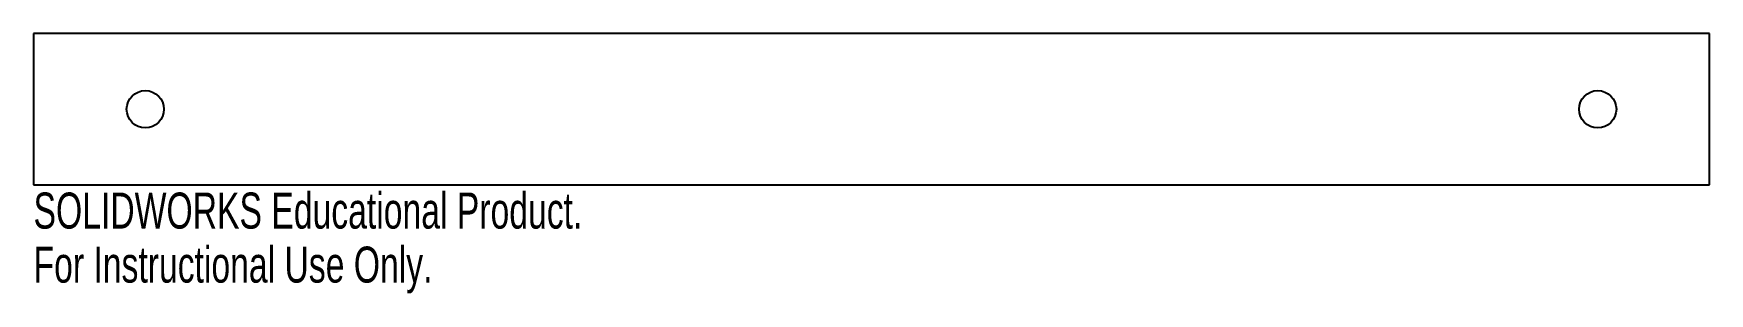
# Model space of a CAD drawing. Header units: millimetres. Extents: x 0 to 225, y -15 to 20.
import ezdxf

# ---------------------------------------------------------------- set-up
doc = ezdxf.new("R2010")
doc.units = ezdxf.units.MM
doc.styles.add('SLDTEXTSTYLE0', font='TXT', dxfattribs={"width": 0.7})

msp = doc.modelspace()

# ---------------------------------------------------------------- linework, layer by layer
at = {"color": 7, "linetype": 'Continuous', "lineweight": 25}
for p, q in [((0, 20.32), (0, 0)), ((225, 20.32), (0, 20.32)), ((225, 0), (225, 20.32)), ((0, 0), (225, 0))]:
    msp.add_line(p, q, dxfattribs=at)
for centre in [(15, 10.16), (210, 10.16)]:
    msp.add_circle(centre, 2.5, dxfattribs=at)

# ---------------------------------------------------------------- texts
at = {"color": 7, "linetype": 'Continuous', "char_height": 4.8336, "attachment_point": 1, "style": 'SLDTEXTSTYLE0'}
for s, insert in [('SOLIDWORKS Educational Product.', (0, -1.02)), ('For Instructional Use Only.', (0, -8.27))]:
    msp.add_mtext(s, dxfattribs=dict(at, insert=insert))

doc.saveas('drawing.dxf')
